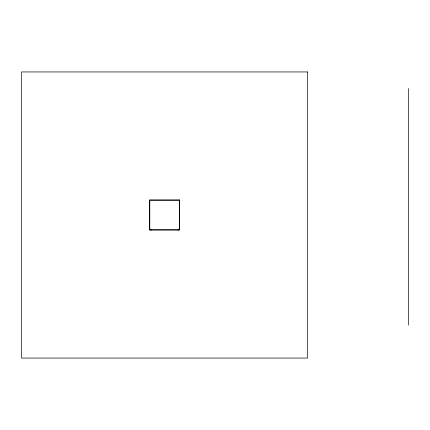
<?xml version="1.0" encoding="UTF-8"?>
<svg xmlns="http://www.w3.org/2000/svg" width="430" height="430" viewBox="0 0 430 430"><rect width="100%" height="100%" fill="white"/><g stroke="black" fill="none" stroke-linecap="round" stroke-linejoin="round"><path stroke-width="0.64" d="M408.5 88.51L408.5 325.048M178.106 229.76L178.106 230.061M151 229.76L151 230.061M307.611 71.944L21.5 71.944L21.5 358.056L307.611 358.056L307.611 71.944M179.611 199.939L149.495 199.939L149.495 230.061L179.611 230.061L179.611 199.939M179.31 200.24L149.796 200.24L149.796 229.76L179.31 229.76L179.31 200.24"/></g></svg>
